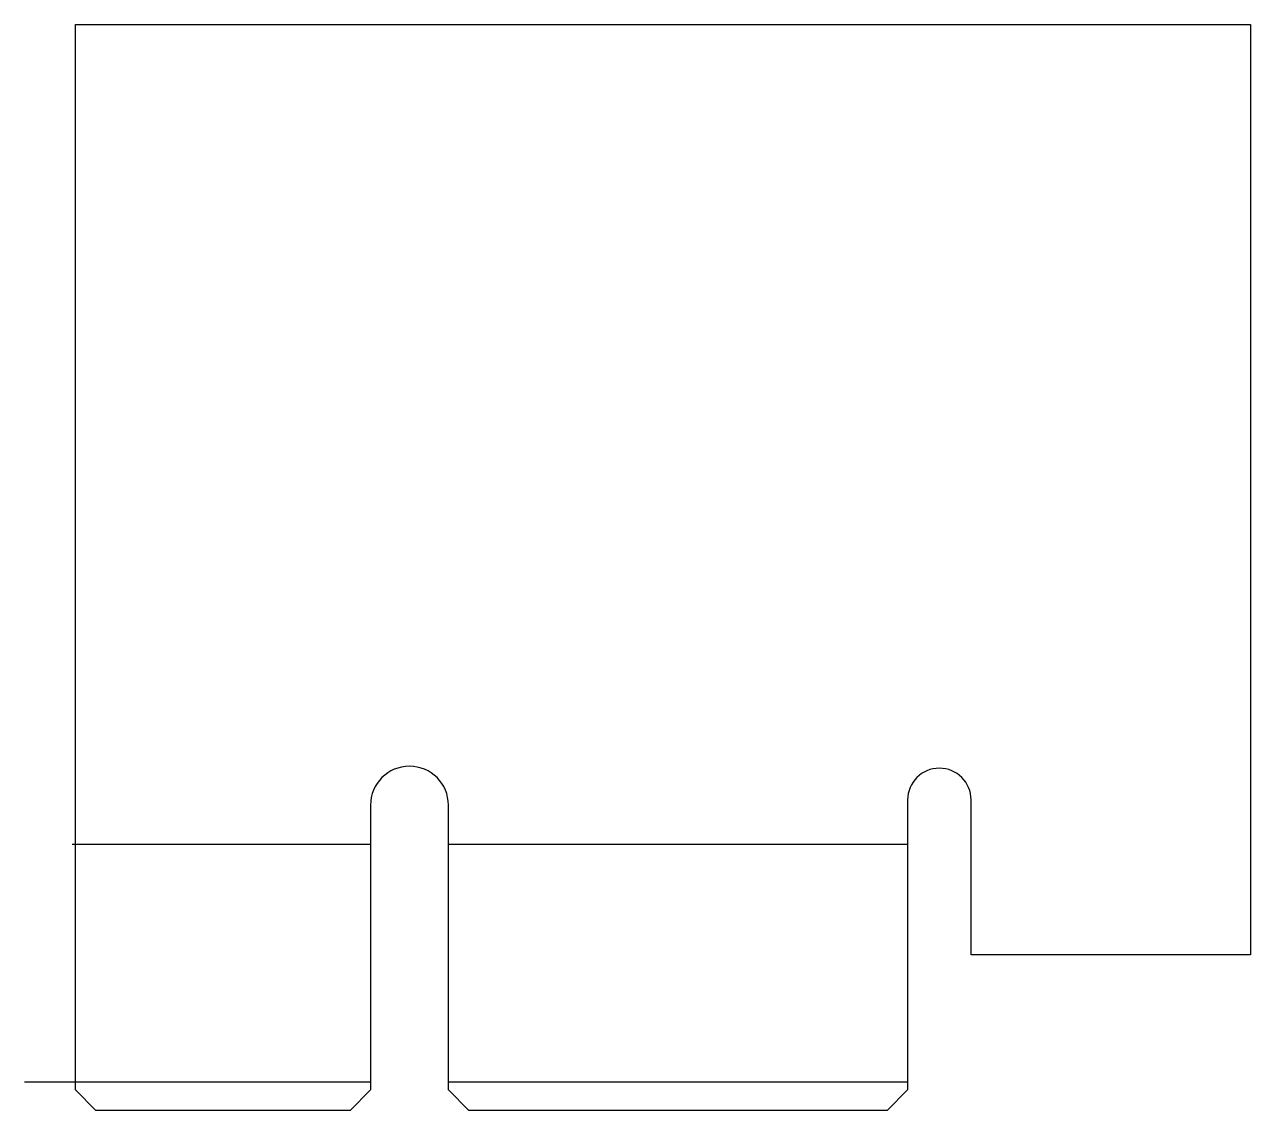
# Model space of a CAD drawing. Header units: millimetres. Extents: x 30.8 to 60.7, y 0 to 26.5.
import ezdxf

# ---------------------------------------------------------------- set-up
doc = ezdxf.new("R2010")
doc.units = ezdxf.units.MM
doc.layers.get('0').update_dxf_attribs({"linetype": 'CONTINUOUS'})

msp = doc.modelspace()

# ---------------------------------------------------------------- linework, layer by layer
for p, q in [((31.923, 6.5), (39.2, 6.5)), ((41.1, 6.5), (52.3, 6.5)), ((30.76, 0.7), (39.2, 0.7)), ((41.1, 0.7), (52.3, 0.7))]:
    msp.add_line(p, q)
msp.add_lwpolyline([(39.2, 7.45), (39.2, 0.5), (38.7, 0), (32.5, 0), (32, 0.5), (32, 26.5), (60.664, 26.5), (60.664, 3.8), (53.851, 3.8), (53.851, 7.577, 1), (52.3, 7.577), (52.3, 0.5), (51.8, 0), (41.6, 0), (41.1, 0.5), (41.1, 7.45, 1)], format="xyb", close=True)

doc.saveas('drawing.dxf')
